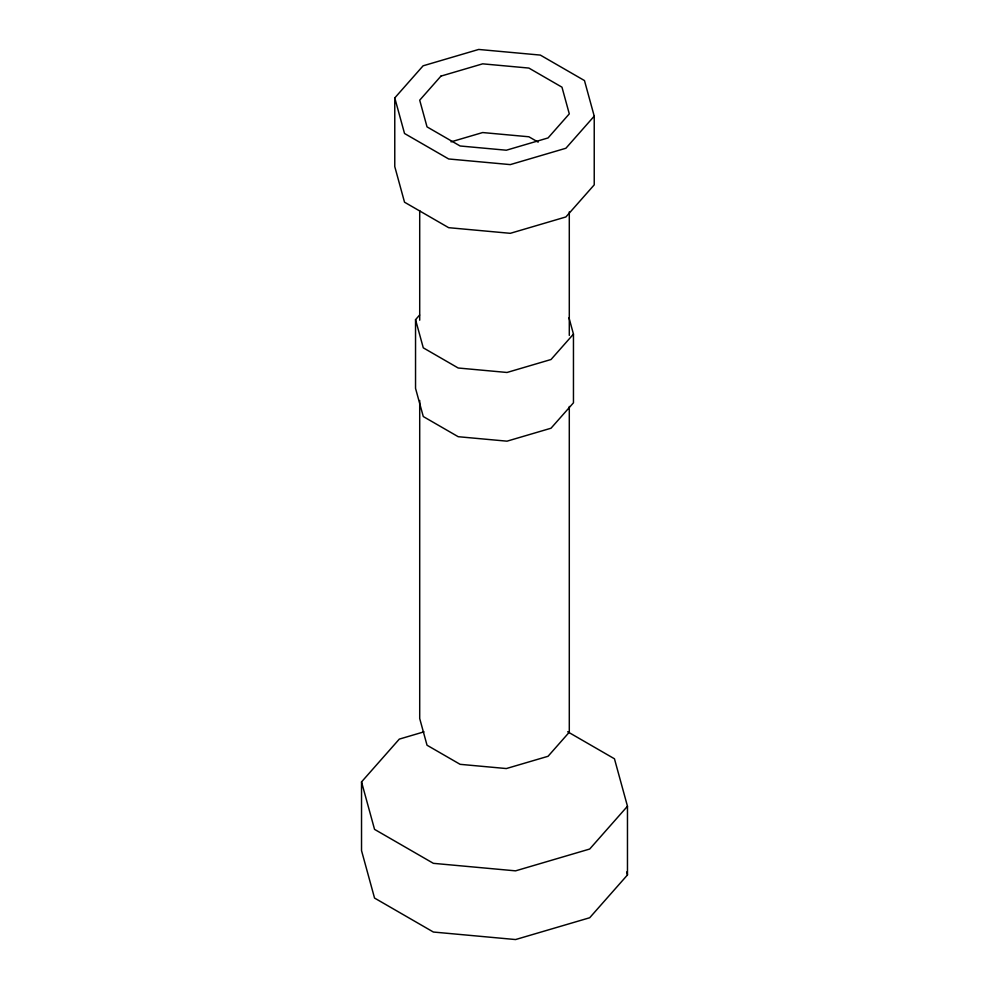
<?xml version="1.0" encoding="UTF-8"?>
<svg xmlns="http://www.w3.org/2000/svg" width="989" height="989" viewBox="0 0 989 989"><rect width="100%" height="100%" fill="white"/><g stroke="black" fill="none" stroke-linecap="round" stroke-linejoin="round"><path stroke-width="1.48" d="M394.772 97.911L423.107 65.806L478.701 49.45L540.34 55.087L584.474 80.566L594.228 116.146L594.228 184.856L565.893 216.95L510.299 233.317L448.66 227.68L404.526 202.201L394.772 166.609L394.772 97.911L404.526 133.49L448.66 158.969L510.299 164.607L565.893 148.251L594.228 116.146M568.984 317.79L573.459 334.109L573.459 402.807L551.021 428.225L507.011 441.168L458.204 436.705L423.28 416.542L415.541 388.368L415.541 319.67L419.62 315.046M573.459 334.109L551.021 359.514L507.011 372.47L458.204 368.007L423.28 347.831L415.541 319.67M567.661 731.761L614.453 758.786L627.471 806.233L627.471 874.944L589.704 917.743L515.566 939.55L433.38 932.034L374.547 898.061L361.529 850.614L361.529 781.916L399.296 739.117L424.009 731.835M627.471 806.233L589.704 849.032L515.566 870.852L433.38 863.335L374.547 829.363L361.529 781.916M451.021 141.86L482.657 132.551L528.88 136.779L538.152 142.132M626.655 871.977L627.471 874.944M569.293 211.906L569.293 335.419M569.293 406.442L569.293 732.206L548.054 756.288L506.343 768.552L460.12 764.324L427.025 745.224L419.707 718.533L419.707 400.483M419.707 210.583L419.707 320.201M440.946 76.116L419.707 100.186L427.025 126.876L460.12 145.989L506.343 150.217L548.054 137.941L569.293 113.871L561.975 87.18L528.88 68.068L482.657 63.84L440.946 76.116"/></g></svg>
